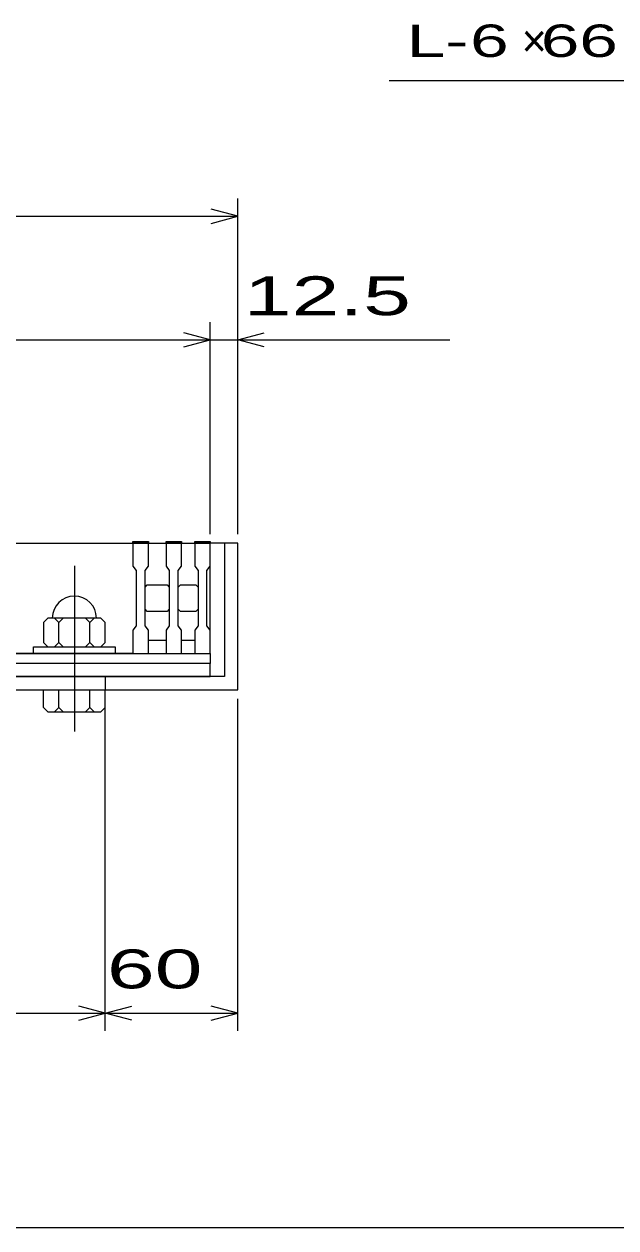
# Model space of a CAD drawing. Units: millimetres, scale not verified. Extents: x -1456 to 1385, y -1026 to 843.
# Drawn here: x -417 to -149, y -917 to -372 of the extents above; entities that cross this region are included whole.
import ezdxf
from ezdxf.enums import TextEntityAlignment as Align

# ---------------------------------------------------------------- set-up
doc = ezdxf.new("R2010")
doc.units = ezdxf.units.MM
doc.header["$LTSCALE"] = 8
doc.linetypes.add('CHAIN', pattern=[18.5, 12, -1.5, 3.5, -1.5])
for name, color, linetype, lineweight in [('0_2', 150, 'Continuous', 25), ('16', 3, 'Continuous', 25), ('19', 6, 'Continuous', 25), ('22', 4, 'Continuous', 25)]:
    doc.layers.add(name, color=color, linetype=linetype, lineweight=lineweight)
doc.styles.add('ベクトル', font='')
doc.styles.get('ベクトル').set_extended_font_data('ベクトル')

msp = doc.modelspace()

# ---------------------------------------------------------------- linework, layer by layer
at = {"layer": '0_2'}
msp.add_line((1384.8, -917.2), (-1383.2, -917.2), dxfattribs=at)
at = {"layer": '16'}
for p, q in [((-1028, -607), (-333, -607)), ((-421, -607), (-368, -607)), ((-368, -607), (-368, -606.3)), ((-368, -606.3), (-361, -606.3)), ((-368, -607), (-368, -617.5)), ((-361, -607), (-368, -607)), ((-361, -606.3), (-361, -607)), ((-361, -617.5), (-361, -607)), ((-353, -607), (-353, -606.3)), ((-353, -606.3), (-346, -606.3)), ((-353, -607), (-353, -617.5)), ((-346, -607), (-353, -607)), ((-346, -606.3), (-346, -607)), ((-346, -617.5), (-346, -607)), ((-340, -607), (-340, -606.3)), ((-340, -606.3), (-333, -606.3)), ((-340, -607), (-340, -617.5)), ((-333, -607), (-340, -607)), ((-333, -606.3), (-333, -607)), ((-333, -617.5), (-333, -607)), ((-333, -651), (-333, -607)), ((-368, -617.5), (-366.5, -619.5)), ((-366.5, -619.5), (-366.5, -644.5)), ((-362.5, -619.5), (-361, -617.5)), ((-362.5, -644.5), (-362.5, -619.5)), ((-353, -617.5), (-351.5, -619.5)), ((-351.5, -619.5), (-351.5, -644.5)), ((-347.5, -619.5), (-346, -617.5)), ((-347.5, -644.5), (-347.5, -619.5)), ((-340, -617.5), (-338.5, -619.5)), ((-338.5, -619.5), (-338.5, -644.5)), ((-334.5, -619.5), (-333, -617.5)), ((-334.5, -644.5), (-334.5, -619.5)), ((-362.5, -627), (-361.5, -626)), ((-361.5, -626), (-352.5, -626)), ((-352.5, -626), (-351.5, -627)), ((-347.5, -627), (-346.5, -626)), ((-346.5, -626), (-339.5, -626)), ((-339.5, -626), (-338.5, -627)), ((-361.5, -638), (-362.5, -637)), ((-351.5, -637), (-352.5, -638)), ((-346.5, -638), (-347.5, -637)), ((-338.5, -637), (-339.5, -638)), ((-406.5, -641), (-408.5, -643)), ((-408.5, -643), (-408.5, -652)), ((-382.5, -641), (-406.5, -641)), ((-401.5, -643), (-403.5, -641)), ((-399.5, -641), (-401.5, -643)), ((-401.5, -652), (-401.5, -643)), ((-387.5, -643), (-389.5, -641)), ((-385.5, -641), (-387.5, -643)), ((-387.5, -652), (-387.5, -643)), ((-380.5, -643), (-382.5, -641)), ((-380.5, -652), (-380.5, -643)), ((-352.5, -638), (-361.5, -638)), ((-339.5, -638), (-346.5, -638)), ((-366.5, -644.5), (-368, -646.5)), ((-368, -646.5), (-368, -657)), ((-361, -646.5), (-362.5, -644.5)), ((-361, -657), (-361, -646.5)), ((-351.5, -644.5), (-353, -646.5)), ((-353, -646.5), (-353, -657)), ((-346, -646.5), (-347.5, -644.5)), ((-346, -657), (-346, -646.5)), ((-338.5, -644.5), (-340, -646.5)), ((-340, -646.5), (-340, -657)), ((-333, -646.5), (-334.5, -644.5)), ((-333, -657), (-333, -646.5)), ((-413, -657), (-413, -654)), ((-413, -654), (-376, -654)), ((-408.5, -652), (-406.5, -654)), ((-403.5, -654), (-401.5, -652)), ((-401.5, -652), (-399.5, -654)), ((-389.5, -654), (-387.5, -652)), ((-387.5, -652), (-385.5, -654)), ((-382.5, -654), (-380.5, -652)), ((-376, -654), (-376, -657)), ((-361, -651), (-353, -651)), ((-346, -651), (-340, -651)), ((-1028, -657), (-333, -657)), ((-368, -657), (-421, -657)), ((-376, -657), (-413, -657)), ((-368, -657), (-361, -657)), ((-353, -657), (-346, -657)), ((-340, -657), (-333, -657)), ((-333, -657), (-333, -661.5)), ((-333, -661.5), (-1028, -661.5)), ((-333, -667.5), (-333, -661.5)), ((-1028, -667.5), (-333, -667.5))]:
    msp.add_line(p, q, dxfattribs=at)
at = {"layer": '16', "linetype": 'CHAIN'}
msp.add_line((-394.5, -617.4), (-394.5, -692.4), dxfattribs=at)
at = {"layer": '16'}
msp.add_arc((-394.5, -641), 10, 0, 180, dxfattribs=at)
at = {"layer": '19'}
for p, q in [((-320.5, -607), (-333, -607)), ((-326.5, -607), (-326.5, -667.5)), ((-320.5, -673.5), (-320.5, -607)), ((-326.5, -667.5), (-1034.5, -667.5)), ((-380.5, -667.5), (-380.5, -673.5)), ((-1040.5, -673.5), (-320.5, -673.5)), ((-408.5, -681.5), (-408.5, -673.5)), ((-408.5, -673.5), (-380.5, -673.5)), ((-401.5, -681.5), (-401.5, -673.5)), ((-387.5, -681.5), (-387.5, -673.5)), ((-380.5, -681.5), (-380.5, -673.5)), ((-406.5, -683.5), (-408.5, -681.5)), ((-403.5, -683.5), (-401.5, -681.5)), ((-399.5, -683.5), (-401.5, -681.5)), ((-389.5, -683.5), (-387.5, -681.5)), ((-385.5, -683.5), (-387.5, -681.5)), ((-380.5, -681.5), (-382.5, -683.5)), ((-406.5, -683.5), (-382.5, -683.5))]:
    msp.add_line(p, q, dxfattribs=at)
at = {"layer": '22'}
for p, q in [((-252, -397.5), (-92, -397.5)), ((-320.5, -603), (-320.5, -451)), ((-320.5, -459), (-332.5, -455.8)), ((-1040.5, -459), (-320.5, -459)), ((-332.5, -462.2), (-320.5, -459)), ((-333, -603), (-333, -507)), ((-320.5, -603), (-320.5, -507)), ((-333, -515), (-345, -511.8)), ((-320.5, -515), (-308.5, -511.8)), ((-1028, -515), (-333, -515)), ((-345, -518.2), (-333, -515)), ((-333, -515), (-320.5, -515)), ((-308.5, -518.2), (-320.5, -515)), ((-320.5, -515), (-224.5, -515)), ((-380.5, -827.9), (-380.5, -677.5)), ((-320.5, -827.9), (-320.5, -677.5)), ((-380.5, -819.9), (-392.5, -816.7)), ((-380.5, -819.9), (-368.5, -816.7)), ((-320.5, -819.9), (-332.5, -816.7)), ((-980.5, -819.9), (-380.5, -819.9)), ((-392.5, -823.1), (-380.5, -819.9)), ((-368.5, -823.1), (-380.5, -819.9)), ((-380.5, -819.9), (-320.5, -819.9)), ((-332.5, -823.1), (-320.5, -819.9))]:
    msp.add_line(p, q, dxfattribs=at)

# ---------------------------------------------------------------- texts
at = {"layer": '22', "color": 2, "style": 'ベクトル'}
for s, height, width, p in [('L-', 14.66, 1.6, (-244, -379.5)), (' 6 ', 14.66, 1.6, (-224, -379.5)), (' 66 ', 14.66, 1.6, (-192, -379.5)), (' 12.5 ', 17.6, 1.65, (-328.5, -495)), (' 60 ', 17.6, 1.65, (-390.5, -799.9))]:
    msp.add_text(s, height=height, dxfattribs=dict(at, width=width)).set_placement(p, align=Align.MIDDLE_LEFT)
msp.add_text('×', height=14.66, dxfattribs=at).set_placement((-192, -379.5), align=Align.MIDDLE_LEFT)

doc.saveas('drawing.dxf')
